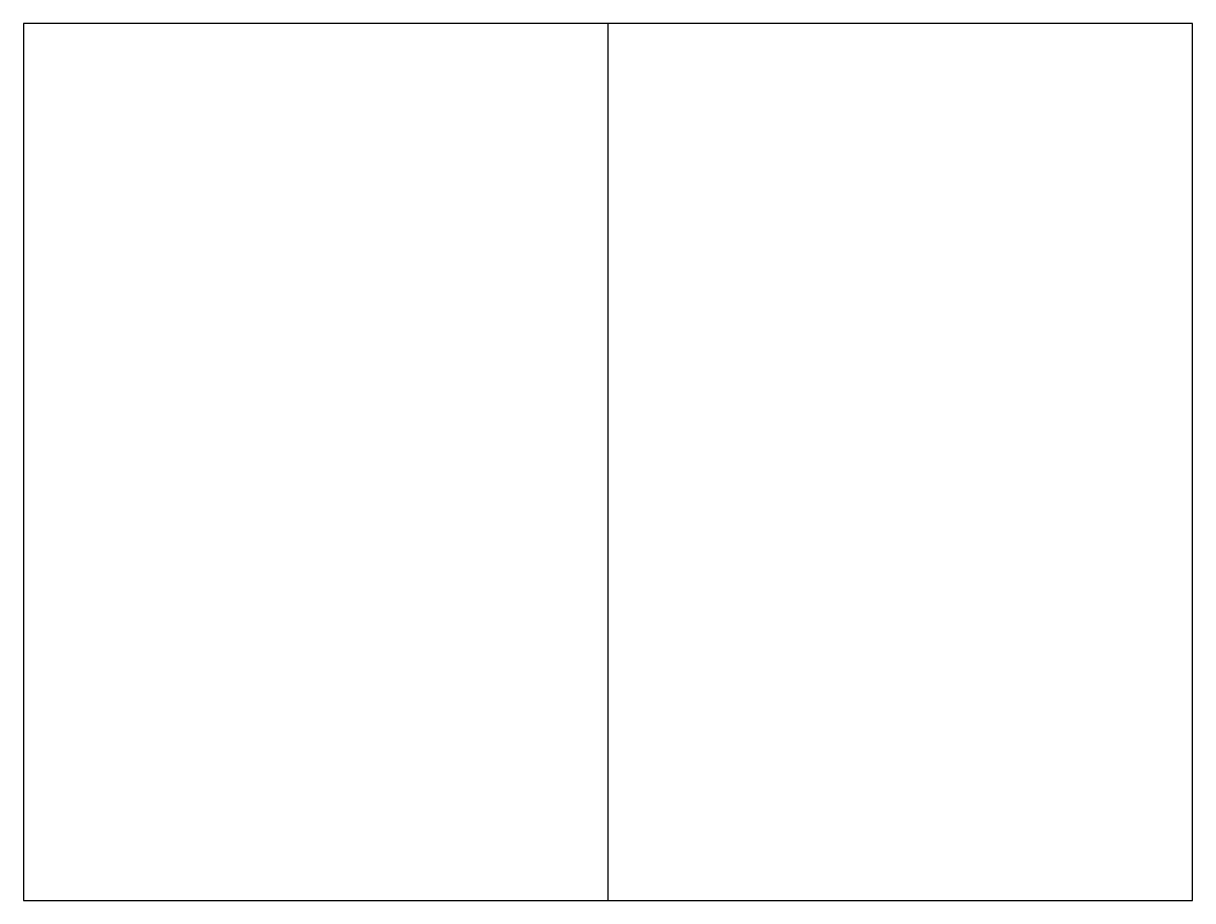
# Model space of a CAD drawing. Header units: metres. Extents: x 0 to 20, y 0 to 15.
import ezdxf

# ---------------------------------------------------------------- set-up
doc = ezdxf.new("R2010")
doc.units = ezdxf.units.M

msp = doc.modelspace()

# ---------------------------------------------------------------- linework, layer by layer
at = {"layer": 'A-WALL'}
for p, q in [((20, 15), (0, 15)), ((0, 15), (0, 0)), ((10, 0), (10, 15)), ((20, 0), (20, 15)), ((0, 0), (20, 0))]:
    msp.add_line(p, q, dxfattribs=at)

doc.saveas('drawing.dxf')
